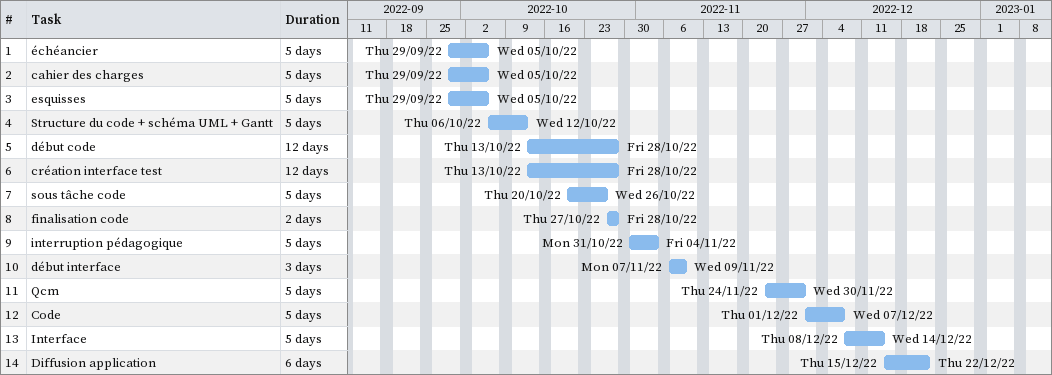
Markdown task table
| ID | Task | Duration | Start | Finish |
|---|---|---|---|---|
| 1 | échéancier | 5d | 2022-09-29 | 2022-10-05 |
| 2 | cahier des charges | 5d | 2022-09-29 | 2022-10-05 |
| 3 | esquisses | 5d | 2022-09-29 | 2022-10-05 |
| 4 | Structure du code + schéma UML + Gantt | 5d | 2022-10-06 | 2022-10-12 |
| 5 | début code | 12d | 2022-10-13 | 2022-10-28 |
| 6 | création interface test | 12d | 2022-10-13 | 2022-10-28 |
| 7 | sous tâche code | 5d | 2022-10-20 | 2022-10-26 |
| 8 | finalisation code | 2d | 2022-10-27 | 2022-10-28 |
| 9 | interruption pédagogique | 5d | 2022-10-31 | 2022-11-04 |
| 10 | début interface | 3d | 2022-11-07 | 2022-11-09 |
| 11 | Qcm | 5d | 2022-11-24 | 2022-11-30 |
| 12 | Code | 5d | 2022-12-01 | 2022-12-07 |
| 13 | Interface | 5d | 2022-12-08 | 2022-12-14 |
| 14 | Diffusion application | 6d | 2022-12-15 | 2022-12-22 |
